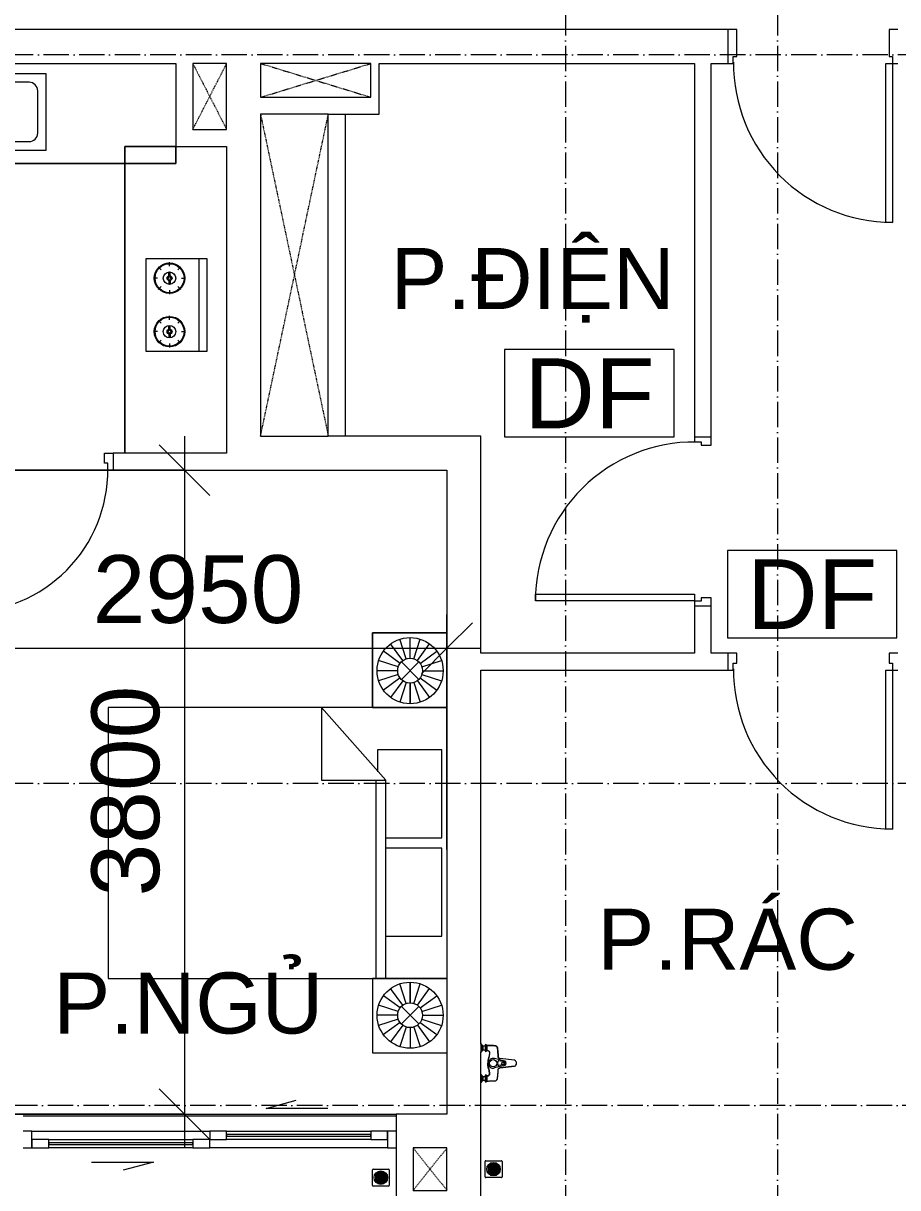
# Model space of a CAD drawing. Header units: millimetres. Extents: x -20215 to 101892, y -17414 to 45470.
# Drawn here: x 20251 to 25411, y 24465 to 31337 of the extents above; entities that cross this region are included whole.
import ezdxf
from ezdxf.enums import TextEntityAlignment as Align

# ---------------------------------------------------------------- set-up
doc = ezdxf.new("R2010")
doc.units = ezdxf.units.MM
doc.linetypes.add('Dash', pattern=[6.35, 3.175, -3.175])
doc.linetypes.add('Grid Line', pattern=[4.2, 3, -0.6, 0, -0.6])
for name, color, linetype, lineweight in [('A-DETL-GENF', 31, 'Continuous', 5), ('A-DETL-GENF-HDLN', 161, 'Dash', 5), ('CHU', 181, 'Continuous', 5), ('CUA', 31, 'Continuous', 9), ('DIM', 1, 'Continuous', 5), ('DIM-200', 1, 'Continuous', 5), ('NET-CAT', 3, 'Continuous', 15), ('NET-THAY', 2, 'Continuous', 9), ('THIET BI', 44, 'Continuous', 5), ('THIET-BI', 44, 'Continuous', 5), ('TRUC', 225, 'Continuous', 5), ('Y-GHI CHU PCCC$0$Z-CT1-GHI CHU TT$0$KI-HIEU', 6, 'Continuous', 13)]:
    doc.layers.add(name, color=color, linetype=linetype, lineweight=lineweight)
doc.styles.add('Arial_1', font='arial_0.ttf', dxfattribs={"height": 400})
doc.styles.add('Arial_6', font='arial_0.ttf', dxfattribs={"height": 360})
doc.styles.add('Y-GHI CHU PCCC$0$Arial', font='arial_0.ttf')
doc.dimstyles.new('Diagonal_-_2mm_Arial', dxfattribs={"dimscale": 304.8, "dimtxt": 408.10376, "dimasz": 0.984252, "dimexe": 0.656168, "dimexo": 4.593176, "dimgap": 0.098425, "dimtad": 1, "dimdec": 0, "dimzin": 0, "dimdsep": 46, "dimtxsty": 'Arial_1', "dimblk1": 'OBLIQUE', "dimblk2": 'OBLIQUE', "dimsah": 1, "dimcen": 0.09, "dimdle": 0.656168, "dimazin": 0, "dimtfac": 1, "dimtdec": 4, "dimtix": 1, "dimtmove": 0, "dimatfit": 3, "dimfxl": 0, "dimtvp": 1, "dimtolj": 1, "dimtzin": 0, "dimlwd": 9, "dimlwe": 9, "dimarcsym": 0})

# ---------------------------------------------------------------- blocks, each defined once
blk = doc.blocks.new('CUA 1 CANH MO - 2 - Type 1000-1152411-MẶT BẰNG TẦNG 4')
at = {"layer": 'CUA'}
for p, q in [((-367.5, 1040.3), (-327.5, 1040.3)), ((-367.5, 102.3), (-367.5, 1040.3)), ((-327.5, 1040.3), (-327.5, 102.3)), ((-327.5, 102.3), (-367.5, 102.3))]:
    blk.add_line(p, q, dxfattribs=at)
at = {"layer": 'CUA', "lineweight": 5}
for p, q in [((-368.5, 102.3), (-398.5, 102.3)), ((-368.5, 61.3), (-368.5, 102.3)), ((601.5, 102.3), (571.5, 102.3)), ((571.5, 102.3), (571.5, 61.3)), ((-348.5, 61.3), (-368.5, 61.3)), ((-348.5, -97.7), (-348.5, 61.3)), ((571.5, 61.3), (551.5, 61.3)), ((551.5, 61.3), (551.5, -97.7)), ((-398.5, -97.7), (-348.5, -97.7)), ((551.5, -97.7), (601.5, -97.7))]:
    blk.add_line(p, q, dxfattribs=at)
blk.add_arc((-367.5, 102.3), 938, 359.5, 90, dxfattribs=at)
blk = doc.blocks.new('CUA 1 CANH MO - 2 - Type 1000-1271836-MẶT BẰNG TẦNG 4')
at = {"layer": 'CUA'}
for p, q in [((-367.5, 990.3), (-327.5, 990.3)), ((-367.5, 52.3), (-367.5, 990.3)), ((-327.5, 990.3), (-327.5, 52.3)), ((-327.5, 52.3), (-367.5, 52.3))]:
    blk.add_line(p, q, dxfattribs=at)
at = {"layer": 'CUA', "lineweight": 5}
for p, q in [((-368.5, 52.3), (-398.5, 52.3)), ((-368.5, 11.3), (-368.5, 52.3)), ((-348.5, 11.3), (-368.5, 11.3)), ((-348.5, -47.7), (-348.5, 11.3)), ((571.5, 11.3), (551.5, 11.3)), ((551.5, 11.3), (551.5, -47.7)), ((601.5, 52.3), (571.5, 52.3)), ((571.5, 52.3), (571.5, 11.3)), ((-398.5, -47.7), (-348.5, -47.7)), ((551.5, -47.7), (601.5, -47.7))]:
    blk.add_line(p, q, dxfattribs=at)
blk.add_arc((-367.5, 52.3), 938, 359.5, 90, dxfattribs=at)
blk = doc.blocks.new('X-PHEU - X-PHEU-1231512-MẶT BẰNG TẦNG 4')
at = {"layer": 'THIET-BI'}
for p, q in [((25, 29), (25, 121)), ((29, 125), (121, 125)), ((42.5, 90.5), (42.5, 59.5)), ((47.5, 51.8), (47.5, 98.2)), ((52.5, 103.1), (52.5, 46.9)), ((57.5, 43.5), (57.5, 106.5)), ((62.5, 108.8), (62.5, 41.2)), ((67.5, 39.8), (67.5, 110.2)), ((72.5, 110.9), (72.5, 78.1)), ((72.5, 71.9), (72.5, 39.1)), ((77.5, 78.1), (77.5, 110.9)), ((77.5, 39.1), (77.5, 71.9)), ((82.5, 110.2), (82.5, 39.8)), ((87.5, 41.2), (87.5, 108.8)), ((92.5, 106.5), (92.5, 43.5)), ((97.5, 46.9), (97.5, 103.1)), ((102.5, 98.2), (102.5, 51.8)), ((107.5, 59.5), (107.5, 90.5)), ((125, 121), (125, 29)), ((121, 25), (29, 25))]:
    blk.add_line(p, q, dxfattribs=at)
blk.add_circle((75, 75), 40, dxfattribs=at)
for centre, radius, start, end in [((29, 121), 4, 90, 180), ((75, 75), 36, 139.80824, 154.52563), ((75, 75), 36, 119.0853, 128.68219), ((75, 75), 36, 102.0247, 110.31751), ((75, 75), 4, 128.68219, 231.31781), ((75, 75), 36, 90, 93.98208), ((75, 75), 36, 86.01792, 90), ((75, 75), 4, 308.68219, 51.31781), ((75, 75), 36, 69.68249, 77.9753), ((75, 75), 36, 51.31781, 60.9147), ((75, 75), 36, 25.47437, 40.19176), ((121, 121), 4, 0, 90), ((29, 29), 4, 180, 270), ((75, 75), 36, 205.47437, 220.19176), ((75, 75), 36, 231.31781, 240.9147), ((75, 75), 36, 249.68249, 257.9753), ((75, 75), 36, 266.01792, 270), ((75, 75), 36, 270, 273.98208), ((75, 75), 36, 282.0247, 290.31751), ((75, 75), 36, 299.0853, 308.68219), ((75, 75), 36, 319.80824, 334.52563), ((121, 29), 4, 270, 360)]:
    blk.add_arc(centre, radius, start, end, dxfattribs=at)
blk = doc.blocks.new('X-SEN - X-SEN-1305592-MẶT BẰNG TẦNG 4')
at = {"layer": 'THIET-BI'}
for p, q in [((-67.5, 0), (-112.5, 0)), ((-112.5, 0), (-112.5, -3.8)), ((-112.5, 0), (-67.5, 0)), ((-112.5, -3.8), (-112.5, 0)), ((-67.5, -3.8), (-67.5, 0)), ((-67.5, 0), (-67.5, -3.8)), ((112.5, 0), (67.5, 0)), ((67.5, 0), (67.5, -3.8)), ((67.5, 0), (67.5, -3.8)), ((112.5, 0), (67.5, 0)), ((112.5, -3.8), (112.5, 0)), ((112.5, -3.8), (112.5, 0)), ((-112.5, -3.8), (-99.9, -12.6)), ((-67.5, -3.8), (-112.5, -3.8)), ((-112.5, -3.8), (-99.9, -12.6)), ((-99.9, -25.3), (-107.2, -25.3)), ((-72.8, -25.3), (-107.2, -25.3)), ((-107.2, -34.3), (-105.1, -34.3)), ((-107.2, -34.3), (-72.8, -34.3)), ((-105.1, -34.3), (-105.1, -37.2)), ((-105.1, -34.3), (-105.1, -37.2)), ((-74.9, -34.3), (-105.1, -34.3)), ((-105.1, -37.2), (-74.9, -37.2)), ((-99.9, -12.6), (-99.9, -25.3)), ((-99.9, -12.6), (-80.1, -12.6)), ((-80.1, -12.6), (-99.9, -12.6)), ((-99.9, -12.6), (-99.9, -25.3)), ((-80.1, -12.6), (-67.5, -3.8)), ((-80.1, -12.6), (-67.5, -3.8)), ((-80.1, -25.3), (-80.1, -12.6)), ((-80.1, -25.3), (-80.1, -12.6)), ((-72.8, -25.3), (-80.1, -25.3)), ((-74.9, -37.2), (-74.9, -34.3)), ((-74.9, -34.3), (-72.8, -34.3)), ((-74.9, -37.2), (-74.9, -34.3)), ((67.5, -3.8), (80.1, -12.6)), ((112.5, -3.8), (67.5, -3.8)), ((67.5, -3.8), (80.1, -12.6)), ((80.1, -25.3), (72.8, -25.3)), ((107.2, -25.3), (72.8, -25.3)), ((72.8, -34.3), (74.9, -34.3)), ((72.8, -34.3), (107.2, -34.3)), ((74.9, -34.3), (74.9, -37.2)), ((74.9, -34.3), (74.9, -37.2)), ((105.1, -34.3), (74.9, -34.3)), ((74.9, -37.2), (105.1, -37.2)), ((80.1, -12.6), (80.1, -25.3)), ((99.9, -12.6), (80.1, -12.6)), ((80.1, -12.6), (99.9, -12.6)), ((99.9, -12.6), (80.1, -12.6)), ((80.1, -12.6), (80.1, -25.3)), ((99.9, -12.6), (112.5, -3.8)), ((99.9, -12.6), (112.5, -3.8)), ((99.9, -25.3), (99.9, -12.6)), ((99.9, -25.3), (99.9, -12.6)), ((107.2, -25.3), (99.9, -25.3)), ((105.1, -37.2), (105.1, -34.3)), ((105.1, -34.3), (107.2, -34.3)), ((105.1, -37.2), (105.1, -34.3)), ((-12.9, -141.7), (-27.6, -80.8)), ((-27.3, -113.1), (-17.5, -199.2)), ((-17.5, -199.2), (-27.3, -113.1)), ((-7.7, -139.6), (-13.8, -105.5)), ((7.7, -139.6), (13.8, -105.5)), ((12.9, -141.7), (27.6, -80.8)), ((17.5, -199.2), (27.3, -113.1)), ((17.5, -199.2), (27.3, -113.1))]:
    blk.add_line(p, q, dxfattribs=at)
for centre, radius in [((0, -73.2), 21.5), ((0, -130.1), 7.2)]:
    blk.add_circle(centre, radius, dxfattribs=at)
for centre, radius, start, end in [((-102.9, -29.8), 6.9, 148.02464, 211.97536), ((-102.9, -29.8), 6.9, 148.02464, 211.97536), ((-107.2, -27.1), 1.8, 90, 148.02464), ((-107.2, -27.1), 1.8, 90, 148.02464), ((-107.2, -32.5), 1.8, 211.97536, 270), ((-107.2, -32.5), 1.8, 211.97536, 270), ((-112.5, -29.8), 6.9, 319.28447, 40.71553), ((-94.4, -29.8), 6.9, 139.28447, 220.71553), ((-85.4, -29.8), 6.9, 319.28447, 40.71553), ((-67.5, -29.8), 6.9, 139.28447, 220.71553), ((-72.8, -27.1), 1.8, 31.97536, 90), ((-72.8, -27.1), 1.8, 31.97536, 90), ((-72.8, -32.5), 1.8, 270, 328.02464), ((-72.8, -32.5), 1.8, 270, 328.02464), ((-77.1, -29.8), 6.9, 328.02464, 31.97536), ((-77.1, -29.8), 6.9, 328.02464, 31.97536), ((-0.4, -73.2), 28.3, 89.25175, 195.66926), ((0.4, -73.2), 28.3, 344.33074, 90.74825), ((77.1, -29.8), 6.9, 148.02464, 211.97536), ((77.1, -29.8), 6.9, 148.02464, 211.97536), ((72.8, -27.1), 1.8, 90, 148.02464), ((72.8, -27.1), 1.8, 90, 148.02464), ((72.8, -32.5), 1.8, 211.97536, 270), ((72.8, -32.5), 1.8, 211.97536, 270), ((67.5, -29.8), 6.9, 319.28447, 40.71553), ((85.6, -29.8), 6.9, 139.28447, 220.71553), ((94.6, -29.8), 6.9, 319.28447, 40.71553), ((112.5, -29.8), 6.9, 139.28447, 220.71553), ((107.2, -27.1), 1.8, 31.97536, 90), ((107.2, -27.1), 1.8, 31.97536, 90), ((107.2, -32.5), 1.8, 270, 328.02464), ((107.2, -32.5), 1.8, 270, 328.02464), ((102.9, -29.8), 6.9, 328.02464, 31.97536), ((102.9, -29.8), 6.9, 328.02464, 31.97536), ((-9.4, -104.7), 4.5, 74.07034, 190.15556), ((-0.4, -73.2), 28.3, 254.07034, 270.74825), ((0.4, -73.2), 28.3, 269.25175, 285.92966), ((9.4, -104.7), 4.5, 349.84444, 105.92966), ((0, -191), 19.3, 205.0481, 334.9519), ((0, -191), 19.3, 205.0481, 334.9519), ((0, -134.7), 14.7, 208.41441, 331.58559), ((0, -136.6), 8.24, 201.12938, 338.87062)]:
    blk.add_arc(centre, radius, start, end, dxfattribs=at)
for points, knots in [([(-105.1, -37.2), (-105.1, -39.1), (-104.9, -42.9), (-104.7, -48.5), (-104.5, -54.2), (-104.2, -61.7), (-103.9, -68.4), (-103.8, -73.6), (-103.7, -75.5), (-103.7, -76.7), (-103.6, -77.6), (-103.6, -78.6), (-103.6, -79.8), (-103.6, -81), (-103.5, -81.8), (-103.5, -82.3), (-103.5, -82.6), (-103.4, -83), (-103.4, -83.5), (-103.3, -84.3), (-103.2, -85.5), (-103.1, -86.6), (-102.8, -87.6), (-102.6, -88.2), (-102.3, -88.9), (-101.9, -89.7), (-101.3, -90.8), (-100.6, -91.7), (-100, -92.5), (-99, -93.6), (-97.8, -94.7), (-96.2, -95.8), (-95, -96.6), (-93.7, -97.2), (-92.4, -97.7), (-91.2, -98.1), (-90.3, -98.4), (-89.6, -98.5), (-88.9, -98.7), (-88, -98.8), (-86.8, -99), (-85.6, -99.1), (-84.7, -99.1), (-84, -99.2), (-83.3, -99.3), (-82.3, -99.4), (-81.2, -99.5), (-79.7, -99.6), (-77.9, -99.8), (-75.5, -100), (-72.8, -100.2), (-70, -100.5), (-66.3, -100.8), (-61.6, -101.2), (-56, -101.5), (-51.7, -101.8), (-48.8, -101.9), (-47.3, -101.9), (-46.1, -101.9), (-45.1, -102), (-44.4, -102), (-43.6, -102), (-42.6, -102), (-41.4, -102), (-40.1, -102), (-39.3, -102.1), (-38.8, -102.1), (-38.5, -102.2), (-38.1, -102.2), (-37.6, -102.3), (-36.8, -102.4), (-35.6, -102.6), (-34.3, -103), (-33.2, -103.5), (-32.5, -104), (-31.7, -104.6), (-30.5, -105.7), (-29, -107.6), (-27.9, -110.1), (-27.4, -112), (-27.3, -113.1)], [0, 0, 0, 0, 0.041667, 0.083333, 0.125, 0.166667, 0.25, 0.270833, 0.28125, 0.291667, 0.296875, 0.302083, 0.3125, 0.322917, 0.328125, 0.330729, 0.333333, 0.335938, 0.338542, 0.34375, 0.354167, 0.364583, 0.369792, 0.375, 0.380208, 0.385417, 0.395833, 0.40625, 0.411458, 0.416667, 0.4375, 0.447917, 0.458333, 0.46875, 0.479167, 0.489583, 0.494792, 0.5, 0.505208, 0.510417, 0.520833, 0.53125, 0.536458, 0.541667, 0.546875, 0.552083, 0.5625, 0.572917, 0.583333, 0.604167, 0.625, 0.645833, 0.666667, 0.708333, 0.75, 0.791667, 0.802083, 0.8125, 0.822917, 0.828125, 0.833333, 0.838542, 0.84375, 0.854167, 0.864583, 0.869792, 0.872396, 0.875, 0.877604, 0.880208, 0.885417, 0.895833, 0.90625, 0.916667, 0.921875, 0.927083, 0.9375, 0.958333, 0.979167, 1, 1, 1, 1]), ([(-105.1, -37.2), (-104.5, -52.3), (-103.9, -68.7), (-103.3, -87.5), (-99.6, -93.9), (-92.4, -98.5), (-72.6, -100.1), (-54, -102.2), (-33.9, -102), (-28.7, -107.4), (-27.8, -111), (-27.3, -113.1)], [0, 0, 0, 0, 45.441328, 49.333631, 56.110562, 66.562664, 73.682324, 114.966912, 125.570438, 129.900151, 136.284558, 136.284558, 136.284558, 136.284558]), ([(0, -41), (-2, -40.9), (-5.6, -40.9), (-10.3, -41.2), (-14.4, -41.6), (-18, -42.2), (-21.2, -42.9), (-24.2, -43.7), (-27.1, -44.6), (-30, -45.4), (-32.9, -46.3), (-35.8, -47.2), (-38.8, -47.9), (-41.8, -48.6), (-45.1, -49.2), (-48.4, -49.8), (-51.8, -50.2), (-54.8, -50.5), (-56.9, -50.7), (-58.1, -50.8), (-59, -50.9), (-59.9, -51), (-60.8, -51), (-61.7, -51), (-62.4, -51), (-63, -51), (-63.6, -51), (-64.4, -50.9), (-65.1, -50.8), (-65.7, -50.7), (-66.1, -50.6), (-66.5, -50.5), (-67.1, -50.4), (-68.1, -50.1), (-69.1, -49.6), (-70.1, -49), (-71.1, -48.3), (-72, -47.4), (-72.8, -46.6), (-73.3, -45.8), (-73.8, -45.1), (-74.1, -44.3), (-74.4, -43.5), (-74.6, -42.6), (-74.7, -41.9), (-74.8, -41.3), (-74.8, -40.9), (-74.9, -40.4), (-74.9, -39.8), (-74.9, -38.8), (-74.9, -37.9), (-74.9, -37.2)], [0, 0, 0, 0, 0.041667, 0.083333, 0.125, 0.166667, 0.208333, 0.25, 0.291667, 0.333333, 0.375, 0.416667, 0.458333, 0.5, 0.541667, 0.583333, 0.625, 0.666667, 0.6875, 0.697917, 0.708333, 0.71875, 0.729167, 0.739583, 0.75, 0.755208, 0.760417, 0.770833, 0.78125, 0.786458, 0.791667, 0.796875, 0.802083, 0.8125, 0.833333, 0.84375, 0.854167, 0.875, 0.885417, 0.895833, 0.90625, 0.916667, 0.927083, 0.9375, 0.947917, 0.953125, 0.958333, 0.963542, 0.96875, 0.979167, 1, 1, 1, 1]), ([(-74.9, -37.2), (-74.9, -39.9), (-75, -44.9), (-67.9, -51.6), (-55.3, -50.7), (-39.4, -48.7), (-24.4, -43.4), (-11.8, -40.7), (0, -41)], [0, 0, 0, 0, 8.475038, 15.961674, 29.255673, 47.963091, 70.422589, 93.837243, 93.837243, 93.837243, 93.837243]), ([(74.9, -37.2), (74.9, -37.9), (74.9, -38.8), (74.9, -39.8), (74.9, -40.4), (74.8, -40.9), (74.8, -41.3), (74.7, -41.9), (74.6, -42.6), (74.4, -43.3), (74.3, -43.9), (74.1, -44.4), (73.8, -45.1), (73.3, -45.8), (72.8, -46.6), (72, -47.4), (71.1, -48.3), (70.1, -49), (69.1, -49.6), (68.1, -50.1), (67.1, -50.4), (66.5, -50.5), (66.1, -50.6), (65.7, -50.7), (65.1, -50.8), (64.4, -50.9), (63.5, -51), (62.7, -51), (62.1, -51), (61.5, -51), (60.8, -51), (59.9, -51), (59, -50.9), (58.1, -50.8), (56.9, -50.7), (54.8, -50.5), (51.8, -50.2), (47.2, -49.6), (41.8, -48.7), (36.8, -47.4), (32.9, -46.3), (30, -45.4), (27.1, -44.6), (24.2, -43.7), (21.2, -42.9), (18, -42.2), (14.4, -41.6), (10.3, -41.2), (5.6, -40.9), (2, -40.9), (0, -41)], [0, 0, 0, 0, 0.020833, 0.03125, 0.036458, 0.041667, 0.046875, 0.052083, 0.0625, 0.072917, 0.078125, 0.083333, 0.09375, 0.104167, 0.114583, 0.125, 0.145833, 0.15625, 0.166667, 0.1875, 0.197917, 0.203125, 0.208333, 0.213542, 0.21875, 0.229167, 0.239583, 0.25, 0.255208, 0.260417, 0.270833, 0.28125, 0.291667, 0.302083, 0.3125, 0.333333, 0.375, 0.416667, 0.5, 0.583333, 0.625, 0.666667, 0.708333, 0.75, 0.791667, 0.833333, 0.875, 0.916667, 0.958333, 1, 1, 1, 1]), ([(74.9, -37.2), (74.9, -39.9), (75, -44.9), (67.9, -51.6), (55.3, -50.7), (39.4, -48.7), (24.4, -43.4), (11.8, -40.7), (0, -41)], [0, 0, 0, 0, 8.475038, 15.961674, 29.255673, 47.963091, 70.422589, 93.837243, 93.837243, 93.837243, 93.837243]), ([(27.3, -113.1), (27.4, -112), (27.9, -110.1), (29, -107.6), (30.5, -105.7), (31.7, -104.6), (32.5, -104), (33.2, -103.5), (34.3, -103), (35.6, -102.6), (36.8, -102.4), (37.6, -102.3), (38.1, -102.2), (38.5, -102.2), (38.8, -102.1), (39.3, -102.1), (40.1, -102), (41.4, -102), (42.6, -102), (43.6, -102), (44.4, -102), (45.1, -102), (46.1, -101.9), (47.3, -101.9), (48.8, -101.9), (51.7, -101.8), (57.9, -101.4), (65.3, -100.9), (72.8, -100.2), (76.9, -99.8), (79.7, -99.6), (81.2, -99.5), (82.3, -99.4), (83.3, -99.3), (84, -99.2), (84.7, -99.1), (85.6, -99.1), (86.8, -99), (88, -98.8), (88.9, -98.7), (89.6, -98.5), (90.3, -98.4), (91.2, -98.1), (92.4, -97.7), (93.7, -97.2), (95, -96.6), (96.2, -95.8), (97.8, -94.7), (99.2, -93.4), (100.4, -91.9), (101.3, -90.8), (101.9, -89.7), (102.3, -88.9), (102.6, -88.2), (102.8, -87.6), (103.1, -86.6), (103.2, -85.5), (103.3, -84.3), (103.4, -83.5), (103.4, -83), (103.5, -82.6), (103.5, -82.3), (103.5, -81.8), (103.6, -81), (103.6, -79.8), (103.6, -78.6), (103.6, -77.6), (103.7, -76.7), (103.7, -75.5), (103.8, -73.6), (103.9, -70.3), (104.1, -65.5), (104.5, -54.2), (104.8, -44.8), (105.1, -37.2)], [0, 0, 0, 0, 0.020833, 0.041667, 0.0625, 0.072917, 0.078125, 0.083333, 0.09375, 0.104167, 0.114583, 0.119792, 0.122396, 0.125, 0.127604, 0.130208, 0.135417, 0.145833, 0.15625, 0.161458, 0.166667, 0.171875, 0.177083, 0.1875, 0.197917, 0.208333, 0.25, 0.333333, 0.375, 0.416667, 0.427083, 0.4375, 0.447917, 0.453125, 0.458333, 0.463542, 0.46875, 0.479167, 0.489583, 0.494792, 0.5, 0.505208, 0.510417, 0.520833, 0.53125, 0.541667, 0.552083, 0.5625, 0.583333, 0.59375, 0.604167, 0.614583, 0.619792, 0.625, 0.630208, 0.635417, 0.645833, 0.65625, 0.661458, 0.664062, 0.666667, 0.669271, 0.671875, 0.677083, 0.6875, 0.697917, 0.703125, 0.708333, 0.71875, 0.729167, 0.75, 0.791667, 0.833333, 1, 1, 1, 1]), ([(105.1, -37.2), (104.5, -52.3), (103.9, -68.7), (103.3, -87.5), (99.6, -93.9), (92.4, -98.5), (72.6, -100.1), (54, -102.2), (33.9, -102), (28.7, -107.4), (27.8, -111), (27.3, -113.1)], [0, 0, 0, 0, 45.441328, 49.333631, 56.110562, 66.562664, 73.682324, 114.966912, 125.570438, 129.900151, 136.284558, 136.284558, 136.284558, 136.284558])]:
    blk.add_open_spline(points, degree=3, knots=knots, dxfattribs=at)
blk = doc.blocks.new('CUA PHONG NGU - Type 1-1365695-MẶT BẰNG TẦNG 4')
at = {"layer": 'CUA', "lineweight": 5}
for p, q in [((-348.5, 47.7), (-298.5, 47.7)), ((-298.5, 47.7), (-298.5, -11.3)), ((501.5, 47.7), (551.5, 47.7)), ((501.5, -11.3), (501.5, 47.7)), ((-318.5, -52.3), (-348.5, -52.3)), ((-318.5, -11.3), (-318.5, -52.3)), ((-298.5, -11.3), (-318.5, -11.3)), ((521.5, -11.3), (501.5, -11.3)), ((521.5, -52.3), (521.5, -11.3)), ((551.5, -52.3), (521.5, -52.3))]:
    blk.add_line(p, q, dxfattribs=at)
at = {"layer": 'CUA'}
for p, q in [((-277.5, -52.3), (-317.5, -52.3)), ((-317.5, -52.3), (-317.5, -890.3)), ((-277.5, -890.3), (-277.5, -52.3)), ((-317.5, -890.3), (-277.5, -890.3))]:
    blk.add_line(p, q, dxfattribs=at)
at = {"layer": 'CUA', "lineweight": 5}
blk.add_arc((-317.5, -52.3), 838, 270, 0.5, dxfattribs=at)
blk = doc.blocks.new('CUA LO GIA _LUA_ - CUA LO GIA _LUA_-V19-MẶT BẰNG TẦNG 4')
at = {"layer": 'CUA'}
for p, q in [((332.4, 183.9), (511.1, 231.8)), ((697.4, 183.9), (332.4, 183.9)), ((-1050, 100), (-1100, 100)), ((-1050, 0), (-1050, 100)), ((-1050, 100), (0, 100)), ((100, 100), (0, 100)), ((0, 100), (0, 50)), ((100, 50), (100, 100)), ((100, 100), (950, 100)), ((950, 80), (100, 80)), ((100, 80), (100, 70)), ((100, 70), (950, 70)), ((1050, 100), (950, 100)), ((950, 100), (950, 50)), ((950, 70), (950, 80)), ((1050, 50), (1050, 100)), ((1100, 100), (1050, 100)), ((1050, 100), (1050, 0)), ((-950, 50), (-1050, 50)), ((-1050, 50), (-1050, 0)), ((-1050, 0), (-950, 0)), ((-950, 0), (-950, 50)), ((-950, 50), (-100, 50)), ((-100, 30), (-950, 30)), ((-950, 30), (-950, 20)), ((-950, 20), (-100, 20)), ((-100, 0), (-950, 0)), ((0, 50), (-100, 50)), ((-100, 50), (-100, 0)), ((-100, 20), (-100, 30)), ((-100, 0), (0, 0)), ((0, 0), (0, 50)), ((0, 50), (100, 50)), ((950, 50), (100, 50)), ((950, 50), (1050, 50)), ((-1100, 0), (-1050, 0)), ((1050, 0), (0, 0)), ((1050, 0), (1100, 0)), ((-697.4, -133.9), (-332.4, -133.9)), ((-332.4, -133.9), (-511.1, -181.8))]:
    blk.add_line(p, q, dxfattribs=at)
blk = doc.blocks.new('X-GIUONG - X-GIUONG-V20-MẶT BẰNG TẦNG 4')
at = {"layer": 'THIET BI'}
for p, q in [((-1239, 0), (-1239, -439)), ((-1239, -439), (-1239, 0)), ((-1059.6, -158.2), (-1131.2, -59.5)), ((-1039.2, -147.8), (-1076.9, -31.8)), ((-1016.6, -144.2), (-1016.6, -22.2)), ((-993.9, -147.8), (-956.3, -31.8)), ((-973.5, -158.2), (-901.9, -59.5)), ((-800, -439), (-800, 0)), ((-800, 0), (-800, -2000)), ((-800, 0), (-800, -439)), ((-800, 0), (-800, -2000)), ((-550, -30), (-550, -410)), ((-30, -30), (-550, -30)), ((-30, -360), (-30, -30)), ((30, -30), (30, -360)), ((550, -30), (30, -30)), ((550, -360), (550, -30)), ((800, 0), (800, -439)), ((800, -2000), (800, 0)), ((800, 0), (800, -439)), ((800, -2000), (800, 0)), ((973.5, -158.2), (901.9, -59.5)), ((993.9, -147.8), (956.3, -31.8)), ((1016.6, -144.2), (1016.6, -22.2)), ((1039.2, -147.8), (1076.9, -31.8)), ((1059.6, -158.2), (1131.2, -59.5)), ((1239, -439), (1239, 0)), ((1239, -439), (1239, 0)), ((-1075.8, -174.4), (-1174.4, -102.7)), ((-957.4, -174.4), (-858.7, -102.7)), ((957.4, -174.4), (858.7, -102.7)), ((1075.8, -174.4), (1174.4, -102.7)), ((-1086.1, -194.8), (-1202.1, -157.1)), ((-1068.3, -269.1), (-964.8, -165.6)), ((-1068.3, -165.6), (-964.8, -269.1)), ((-947, -194.8), (-831, -157.1)), ((947, -194.8), (831, -157.1)), ((1068.3, -269.1), (964.8, -165.6)), ((1068.3, -165.6), (964.8, -269.1)), ((1086.1, -194.8), (1202.1, -157.1)), ((-1089.7, -217.4), (-1211.7, -217.4)), ((-1086.1, -240), (-1202.1, -277.7)), ((-1075.8, -260.4), (-1174.4, -332.1)), ((-957.4, -260.4), (-858.7, -332.1)), ((-947, -240), (-831, -277.7)), ((-943.4, -217.4), (-821.4, -217.4)), ((-821.4, -217.4), (-943.4, -217.4)), ((943.4, -217.4), (821.4, -217.4)), ((821.4, -217.4), (943.4, -217.4)), ((947, -240), (831, -277.7)), ((957.4, -260.4), (858.7, -332.1)), ((1075.8, -260.4), (1174.4, -332.1)), ((1086.1, -240), (1202.1, -277.7)), ((1089.7, -217.4), (1211.7, -217.4)), ((-1059.6, -276.6), (-1131.2, -375.2)), ((-1039.2, -287), (-1076.9, -402.9)), ((-1016.6, -290.5), (-1016.6, -412.5)), ((-993.9, -287), (-956.3, -402.9)), ((-973.5, -276.6), (-901.9, -375.2)), ((973.5, -276.6), (901.9, -375.2)), ((993.9, -287), (956.3, -402.9)), ((1016.6, -290.5), (1016.6, -412.5)), ((1039.2, -287), (1076.9, -402.9)), ((1059.6, -276.6), (1131.2, -375.2)), ((-370, -360), (-800, -740)), ((-550, -410), (-420, -410)), ((-370, -740), (-370, -360)), ((800, -360), (-370, -360)), ((-1239, -439), (-800, -439)), ((-800, -439), (-1239, -439)), ((-370, -420), (800, -420)), ((800, -439), (1239, -439)), ((800, -439), (1239, -439)), ((-800, -740), (-370, -740)), ((-800, -2000), (800, -2000)), ((-800, -2000), (800, -2000))]:
    blk.add_line(p, q, dxfattribs=at)
for centre, radius in [((-1016.6, -217.4), 195.1), ((1016.6, -217.4), 195.1), ((-1016.6, -217.4), 73.2), ((1016.6, -217.4), 73.2)]:
    blk.add_circle(centre, radius, dxfattribs=at)
blk = doc.blocks.new('X-BEP - X-BEP-1365714-MẶT BẰNG TẦNG 4')
at = {"layer": 'THIET BI'}
for p, q in [((660.5, -117.4), (1209.5, -117.4)), ((660.5, -475.7), (660.5, -117.4)), ((1209.5, -117.4), (1209.5, -475.7)), ((1209.5, -162.4), (660.5, -162.4)), ((727.6, -287.3), (711.1, -270.7)), ((777.3, -266.8), (777.3, -243.3)), ((826.9, -287.3), (843.4, -270.7)), ((1043.1, -287.3), (1026.5, -270.7)), ((1092.7, -266.8), (1092.7, -243.3)), ((1142.3, -287.3), (1158.9, -270.7)), ((0, -300), (0, -600)), ((0, -600), (0, -300)), ((707.1, -336.9), (683.7, -336.9)), ((763.1, -332.9), (740.6, -332.9)), ((763.1, -341), (740.6, -341)), ((791.4, -332.9), (813.9, -332.9)), ((791.4, -341), (813.9, -341)), ((847.4, -336.9), (870.9, -336.9)), ((1022.5, -336.9), (999.1, -336.9)), ((1078.6, -332.9), (1056.1, -332.9)), ((1078.6, -341), (1056.1, -341)), ((1106.9, -332.9), (1129.4, -332.9)), ((1106.9, -341), (1129.4, -341)), ((1162.9, -336.9), (1186.3, -336.9)), ((727.6, -386.6), (711.1, -403.1)), ((777.3, -407.1), (777.3, -430.5)), ((826.9, -386.6), (843.4, -403.1)), ((1043.1, -386.6), (1026.5, -403.1)), ((1092.7, -407.1), (1092.7, -430.5)), ((1142.3, -386.6), (1158.9, -403.1)), ((1209.5, -475.7), (660.5, -475.7)), ((0, -600), (1810, -600)), ((1810, -600), (0, -600))]:
    blk.add_line(p, q, dxfattribs=at)
for centre, radius in [((777.3, -336.9), 90), ((777.3, -336.9), 85.5), ((1092.7, -336.9), 90), ((1092.7, -336.9), 85.5), ((777.3, -336.9), 36.9), ((777.3, -336.9), 14.7), ((777.3, -336.9), 8.24), ((1092.7, -336.9), 36.9), ((1092.7, -336.9), 14.7), ((1092.7, -336.9), 8.24)]:
    blk.add_circle(centre, radius, dxfattribs=at)
blk = doc.blocks.new('X-BEP - X-BEP-1365718-MẶT BẰNG TẦNG 4')
at = {"layer": 'THIET BI'}
for p, q in [((0, -10), (0, -600)), ((0, -600), (0, -10)), ((175, -71.5), (175, -521.5)), ((975, -71.5), (175, -71.5)), ((275, -121.5), (575, -121.5)), ((875, -121.5), (725, -121.5)), ((975, -521.5), (975, -71.5)), ((225, -421.5), (225, -171.5)), ((625, -171.5), (625, -421.5)), ((675, -171.5), (675, -421.5)), ((925, -421.5), (925, -171.5)), ((575, -471.5), (275, -471.5)), ((725, -471.5), (875, -471.5)), ((175, -521.5), (975, -521.5)), ((1740.2, -600), (1740.2, -500)), ((1740.2, -500), (1740.2, -600)), ((0, -600), (1740.2, -600)), ((1740.2, -600), (0, -600))]:
    blk.add_line(p, q, dxfattribs=at)
for centre in [(562.5, -311.5), (737.5, -311.5)]:
    blk.add_circle(centre, 25, dxfattribs=at)
for centre, start, end in [((275, -171.5), 90, 180), ((575, -171.5), 360, 90), ((725, -171.5), 90, 180), ((875, -171.5), 360, 90), ((275, -421.5), 180, 270), ((575, -421.5), 270, 0), ((725, -421.5), 180, 270), ((875, -421.5), 270, 0)]:
    blk.add_arc(centre, 50, start, end, dxfattribs=at)
blk = doc.blocks.new('Family2 - Family1-1832263-MẶT BẰNG TẦNG 4')
at = {"layer": 'A-DETL-GENF'}
for p, q in [((650, 200), (0, 200)), ((0, 200), (0, 0)), ((650, 0), (650, 200)), ((0, 0), (650, 0))]:
    blk.add_line(p, q, dxfattribs=at)
at = {"layer": 'A-DETL-GENF-HDLN'}
for p, q in [((0, 200), (650, 0.8)), ((0, 0), (650, 199.2))]:
    blk.add_line(p, q, dxfattribs=at)
blk = doc.blocks.new('Family2 - Family1-1832268-MẶT BẰNG TẦNG 4')
at = {"layer": 'A-DETL-GENF'}
for p, q in [((200, 390), (0, 390)), ((0, 390), (0, 0)), ((200, 0), (200, 390)), ((0, 0), (200, 0))]:
    blk.add_line(p, q, dxfattribs=at)
at = {"layer": 'A-DETL-GENF-HDLN'}
for p, q in [((0, 390), (200, 0.8)), ((0, 0), (200, 389.2))]:
    blk.add_line(p, q, dxfattribs=at)
blk = doc.blocks.new('Family2 - Family1-1839918-MẶT BẰNG TẦNG 4')
at = {"layer": 'A-DETL-GENF'}
for p, q in [((400, 1900), (0, 1900)), ((0, 1900), (0, 0)), ((400, 0), (400, 1900)), ((0, 0), (400, 0))]:
    blk.add_line(p, q, dxfattribs=at)
at = {"layer": 'A-DETL-GENF-HDLN'}
for p, q in [((0, 1900), (400, 0.8)), ((0, 0), (400, 1899.2))]:
    blk.add_line(p, q, dxfattribs=at)
blk = doc.blocks.new('Family2 - Family1-1839322-MẶT BẰNG TẦNG 4')
at = {"layer": 'A-DETL-GENF'}
for p, q in [((200, 250), (0, 250)), ((0, 250), (0, 0)), ((200, 0), (200, 250)), ((0, 0), (200, 0))]:
    blk.add_line(p, q, dxfattribs=at)
at = {"layer": 'A-DETL-GENF-HDLN'}
for p, q in [((0, 250), (200, 0.8)), ((0, 0), (200, 249.2))]:
    blk.add_line(p, q, dxfattribs=at)
blk = doc.blocks.new('DIMBLOCK55-MẶT BẰNG TẦNG 4')
at = {"layer": 'DIM-200', "lineweight": 9, "transparency": 16777216}
for p, q in [((28200.5, 32689.9), (28200.5, 31862.4)), ((28200.5, 32062.4), (28200.5, 32689.9)), ((-1824.5, 30874.5), (-1824.5, 32262.4)), ((-1824.5, 32062.4), (-1674.5, 32212.4)), ((28200.5, 32062.4), (28350.5, 32212.4)), ((-2024.5, 32062.4), (28200.5, 32062.4)), ((-1824.5, 32062.4), (-1974.5, 31912.4)), ((-1824.5, 32062.4), (-1824.5, 30874.5)), ((28200.5, 32062.4), (28050.5, 31912.4))]:
    blk.add_line(p, q, dxfattribs=at)
at = {"layer": 'DIM-200', "color": 0, "lineweight": 9, "transparency": 16777216, "insert": (12418.9, 32611.7), "char_height": 400, "width": 1845.885, "attachment_point": 1, "line_spacing_factor": 0.941778, "style": 'Arial_1'}
blk.add_mtext('30025', dxfattribs=at)
blk = doc.blocks.new('_Oblique')
at = {"color": 0, "linetype": 'ByBlock', "lineweight": -2}
blk.add_line((-0.5, -0.5), (0.5, 0.5), dxfattribs=at)
blk = doc.blocks.new('DIMBLOCK79-MẶT BẰNG TẦNG 4')
at = {"layer": 'DIM-200', "lineweight": 9, "transparency": 16777216}
for p, q in [((19800.5, 26461), (19800.5, 27848.8)), ((22750.5, 26461), (22750.5, 27848.8)), ((19800.5, 27648.8), (19950.5, 27798.8)), ((22750.5, 27648.8), (22900.5, 27798.8)), ((19600.5, 27648.8), (22950.5, 27648.8)), ((19800.5, 27648.8), (19650.5, 27498.8)), ((19800.5, 27648.8), (19800.5, 26461)), ((22750.5, 27648.8), (22600.5, 27498.8)), ((22750.5, 27648.8), (22750.5, 26461))]:
    blk.add_line(p, q, dxfattribs=at)
at = {"layer": 'DIM-200', "color": 0, "lineweight": 9, "transparency": 16777216, "insert": (20660.2, 28198.1), "char_height": 400, "width": 1476.708, "attachment_point": 1, "line_spacing_factor": 0.941778, "style": 'Arial_1'}
blk.add_mtext('2950', dxfattribs=at)
blk = doc.blocks.new('DIMBLOCK80-MẶT BẰNG TẦNG 4')
at = {"layer": 'DIM-200', "lineweight": 9, "transparency": 16777216}
for p, q in [((21202, 28899.9), (21202, 24699.9)), ((21202, 28699.9), (21052, 28849.9)), ((20014.1, 28699.9), (21402, 28699.9)), ((21202, 28699.9), (20014.1, 28699.9)), ((21202, 28699.9), (21352, 28549.9)), ((21202, 24899.9), (21052, 25049.9)), ((20014.1, 24899.9), (21402, 24899.9)), ((21202, 24899.9), (20014.1, 24899.9)), ((21202, 24899.9), (21352, 24749.9))]:
    blk.add_line(p, q, dxfattribs=at)
at = {"layer": 'DIM-200', "color": 0, "lineweight": 9, "transparency": 16777216, "insert": (20652.7, 26184.6), "char_height": 400, "width": 1476.708, "attachment_point": 1, "rotation": 90, "line_spacing_factor": 0.941778, "style": 'Arial_1'}
blk.add_mtext('3800', dxfattribs=at)
blk = doc.blocks.new('Y-GHI CHU PCCC$0$A$C67775D76')
at = {"color": 8, "ltscale": 30}
blk.add_lwpolyline([(-266.7, -137.5), (266.7, -137.5), (266.7, 137.5), (-266.7, 137.5)], close=True, dxfattribs=at)
at = {"color": 8, "style": 'Y-GHI CHU PCCC$0$Arial'}
blk.add_text('DF', height=220, dxfattribs=at).set_placement((0, 0), align=Align.MIDDLE_CENTER)

msp = doc.modelspace()

# ---------------------------------------------------------------- linework, layer by layer
at = {"layer": 'NET-CAT'}
for p, q in [((21650.5, 31299.9), (18500.5, 31299.9)), ((24410.5, 31299.9), (21650.5, 31299.9)), ((24410.5, 31099.9), (24410.5, 31299.9)), ((18500.5, 31099.9), (21150.5, 31099.9)), ((21150.5, 31099.9), (21150.5, 30609.9)), ((22350.5, 31099.9), (24210.5, 31099.9)), ((22350.5, 30799.9), (22350.5, 31099.9)), ((24210.5, 31099.9), (24210.5, 28896.9)), ((24310.5, 31099.9), (24410.5, 31099.9)), ((24310.5, 28896.9), (24310.5, 31099.9)), ((22050.5, 30799.9), (22350.5, 30799.9)), ((21150.5, 30609.9), (21450.5, 30609.9)), ((21450.5, 30609.9), (21450.5, 28799.9)), ((22950.5, 28899.9), (22050.5, 28899.9)), ((22950.5, 27619.9), (22950.5, 28899.9)), ((24210.5, 28896.9), (24310.5, 28896.9)), ((21450.5, 28799.9), (20780.4, 28799.9)), ((20780.4, 28799.9), (20780.4, 28699.9)), ((20780.4, 28699.9), (22750.5, 28699.9)), ((22750.5, 28699.9), (22750.5, 24899.9)), ((24210.5, 27896.9), (24210.5, 27619.9)), ((24310.5, 27896.9), (24210.5, 27896.9)), ((24310.5, 27619.9), (24310.5, 27896.9)), ((24210.5, 27619.9), (22950.5, 27619.9)), ((24410.5, 27619.9), (24310.5, 27619.9)), ((24410.5, 27519.9), (24410.5, 27619.9)), ((22950.5, 27519.9), (24410.5, 27519.9)), ((22950.5, 25312.4), (22950.5, 27519.9)), ((22950.5, 25132.4), (22950.5, 25267.4)), ((22950.5, 24299.9), (22950.5, 25087.4)), ((22750.5, 24899.9), (22450.5, 24899.9)), ((22450.5, 24899.9), (22450.5, 24349.9))]:
    msp.add_line(p, q, dxfattribs=at)
at = {"layer": 'NET-THAY'}
for p, q in [((22150.5, 30799.9), (22150.5, 28899.9)), ((20250.5, 24899.9), (22450.5, 24899.9))]:
    msp.add_line(p, q, dxfattribs=at)
at = {"layer": 'NET-THAY', "color": 7}
msp.add_line((20250.5, 24890), (22450.5, 24890), dxfattribs=at)
at = {"layer": 'TRUC', "linetype": 'Grid Line', "ltscale": 50}
for p, q in [((23450.5, 43599.9), (23450.5, -4500.1)), ((24700.5, 43599.9), (24700.5, -7167.6)), ((43000.5, 31149.9), (-14407, 31149.9)), ((43000.5, 26849.9), (-12092.4, 26849.9)), ((43025.5, 24949.9), (-14382, 24949.9))]:
    msp.add_line(p, q, dxfattribs=at)

# ---------------------------------------------------------------- block references
at = {"layer": 'A-DETL-GENF'}
for name, p in [('Family2 - Family1-1832268-MẶT BẰNG TẦNG 4', (21250.5, 30709.9)), ('Family2 - Family1-1832263-MẶT BẰNG TẦNG 4', (21650.5, 30899.9)), ('Family2 - Family1-1839918-MẶT BẰNG TẦNG 4', (21650.5, 28899.9)), ('Family2 - Family1-1839322-MẶT BẰNG TẦNG 4', (22550.5, 24449.9))]:
    msp.add_blockref(name, p, dxfattribs=at)
at = {"layer": 'CUA'}
for name, p, rotation in [('CUA 1 CANH MO - 2 - Type 1000-1152411-MẶT BẰNG TẦNG 4', (25012, 31202.2), 180), ('CUA 1 CANH MO - 2 - Type 1000-1271836-MẶT BẰNG TẦNG 4', (24262.8, 28295.4), 89.99999999999993), ('CUA 1 CANH MO - 2 - Type 1000-1271836-MẶT BẰNG TẦNG 4', (25012, 27572.2), 180), ('CUA LO GIA _LUA_ - CUA LO GIA _LUA_-V19-MẶT BẰNG TẦNG 4', (21350.5, 24799.9), 180)]:
    msp.add_blockref(name, p, dxfattribs=dict(at, rotation=rotation))
msp.add_blockref('CUA PHONG NGU - Type 1-1365695-MẶT BẰNG TẦNG 4', (20228.9, 28752.2), dxfattribs=at)
at = {"layer": 'THIET BI'}
msp.add_blockref('X-BEP - X-BEP-1365718-MẶT BẰNG TẦNG 4', (19410.4, 31109.9), dxfattribs=at)
at = {"layer": 'THIET BI', "rotation": 269.9999999999997}
for name, p in [('X-BEP - X-BEP-1365714-MẶT BẰNG TẦNG 4', (21450.5, 30609.9)), ('X-GIUONG - X-GIUONG-V20-MẶT BẰNG TẦNG 4', (22750.5, 26499.9))]:
    msp.add_blockref(name, p, dxfattribs=at)
at = {"layer": 'THIET-BI', "rotation": 89.9999999999999}
msp.add_blockref('X-SEN - X-SEN-1305592-MẶT BẰNG TẦNG 4', (22950.5, 25199.9), dxfattribs=at)
at = {"layer": 'THIET-BI'}
for p in [(22950.5, 24499.9), (22285.5, 24449.9)]:
    msp.add_blockref('X-PHEU - X-PHEU-1231512-MẶT BẰNG TẦNG 4', p, dxfattribs=at)
at = {"layer": 'Y-GHI CHU PCCC$0$Z-CT1-GHI CHU TT$0$KI-HIEU', "color": 8, "xscale": 1.875, "yscale": 1.875, "zscale": 1.875}
for p in [(23591.2, 29153.4), (24905.8, 27968)]:
    msp.add_blockref('Y-GHI CHU PCCC$0$A$C67775D76', p, dxfattribs=at)

# ---------------------------------------------------------------- texts
at = {"layer": 'CHU', "color": 7, "char_height": 360, "attachment_point": 1, "line_spacing_factor": 0.936439, "style": 'Arial_6'}
for s, insert, width in [('\\pt2540.0016,5079.9996,7620.0012,10159.9992,12700.0008,15239.9988,17780.0004,20319.9984,22860,25400.0016,27939.9996,30480.0012,33019.9992,35560.0008,38099.9988,40640.0004,43179.9984,45720,48260.0016,50799.9996,53340.0012,55879.9992,58420.0008,60959.9988,63500.0004,66039.9984,68580,71120.0016,73659.9996,76200.0012,78739.9992,81280.0008;P.ĐIỆN', (22417.7, 30010.5), 1656.4), ('\\pt2540.0016,5079.9996,7620.0012,10159.9992,12700.0008,15239.9988,17780.0004,20319.9984,22860,25400.0016,27939.9996,30480.0012,33019.9992,35560.0008,38099.9988,40640.0004,43179.9984,45720,48260.0016,50799.9996,53340.0012,55879.9992,58420.0008,60959.9988,63500.0004,66039.9984,68580,71120.0016,73659.9996,76200.0012,78739.9992,81280.0008;P.RÁC', (23638.3, 26111.9), 1537.22), ('\\pt2540.0016,5079.9996,7620.0012,10159.9992,12700.0008,15239.9988,17780.0004,20319.9984,22860,25400.0016,27939.9996,30480.0012,33019.9992,35560.0008,38099.9988,40640.0004,43179.9984,45720,48260.0016,50799.9996,53340.0012,55879.9992,58420.0008,60959.9988,63500.0004,66039.9984,68580,71120.0016,73659.9996,76200.0012,78739.9992,81280.0008;P.NGỦ', (20427.8, 25735.4), 1589.74)]:
    msp.add_mtext(s, dxfattribs=dict(at, insert=insert, width=width))

# ---------------------------------------------------------------- dimensions: what is measured, and where the dimension line sits
at = {"layer": 'DIM', "lineweight": 9}
for base, p1, p2, override, picture, middle in [((28200.5, 32062.4), (-1824.5, 32274.5), (28200.5, 31289.9), {"dimpost": '<>', "dimfxl": 30041.139016}, 'DIMBLOCK55-MẶT BẰNG TẦNG 4', (13188, 32296.8)), ((22750.5, 27648.8), (19800.5, 27861), (22750.5, 27861), {"dimpost": '<>', "dimfxl": 2950.022063}, 'DIMBLOCK79-MẶT BẰNG TẦNG 4', (21275.5, 27883))]:
    dim = msp.add_linear_dim(base=base, p1=p1, p2=p2, dimstyle='Diagonal_-_2mm_Arial', override=override, dxfattribs=at)
    dim.commit()
    dim.dimension.update_dxf_attribs({"geometry": picture, "text_midpoint": middle})
dim = msp.add_linear_dim(base=(21202, 24899.9), p1=(21414.1, 28699.9), p2=(21414.1, 24899.9), angle=90, dimstyle='Diagonal_-_2mm_Arial', override={"dimpost": '<>', "dimfxl": 3800}, dxfattribs=at)
dim.commit()
dim.dimension.update_dxf_attribs({"geometry": 'DIMBLOCK80-MẶT BẰNG TẦNG 4', "text_midpoint": (20967.6, 26799.9)})

doc.saveas('drawing.dxf')
